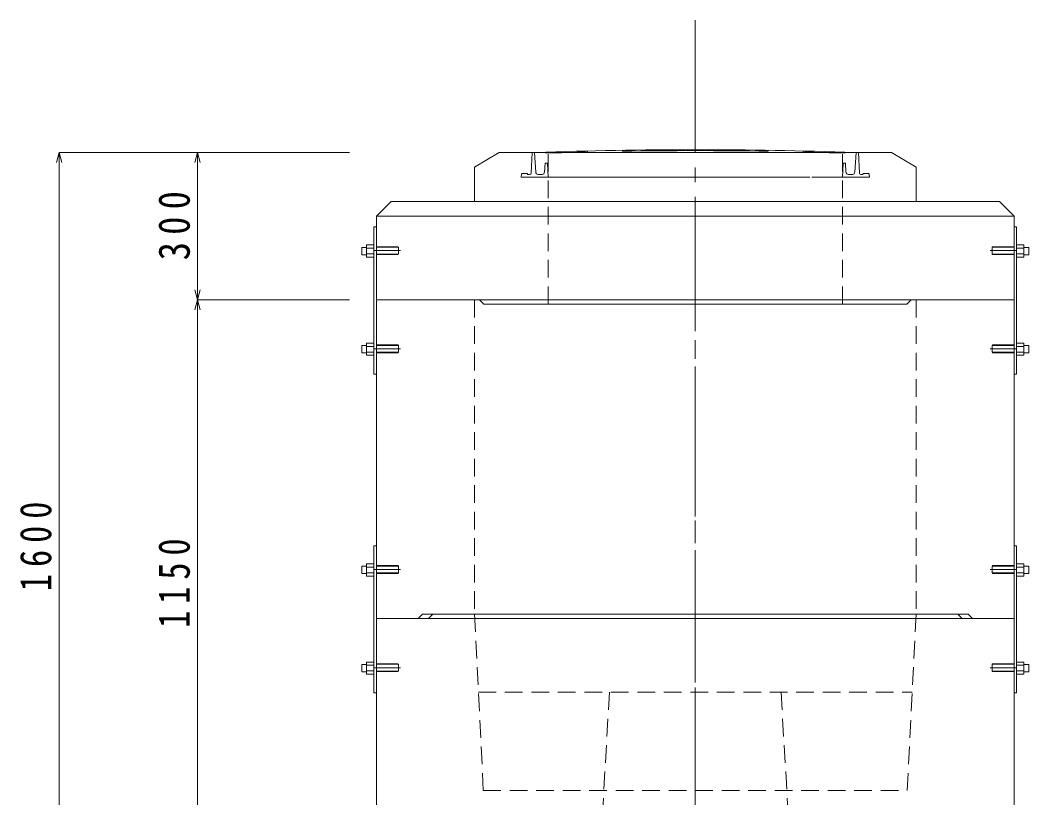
# Model space of a CAD drawing. Units: millimetres, scale not verified. Extents: x -5968 to 5968, y -4228 to 4228.
# Drawn here: x -1247 to 809, y -2035 to -450 of the extents above; entities that cross this region are included whole.
import ezdxf

# ---------------------------------------------------------------- set-up
doc = ezdxf.new("R2010")
doc.units = ezdxf.units.MM
doc.header["$LTSCALE"] = 30
doc.linetypes.add('CHAIN2', pattern=[12, 9, -1, 1, -1])
doc.linetypes.add('DASHED1', pattern=[1.8, 1.2, -0.6])
for name, color, linetype, lineweight in [('0-1_製品図', 4, 'Continuous', 9), ('0-2', 7, 'CHAIN2', 9), ('0-6_寸法', 4, 'Continuous', 9)]:
    doc.layers.add(name, color=color, linetype=linetype, lineweight=lineweight)
doc.styles.add('ＭＳ ゴシック', font='')
doc.styles.get('ＭＳ ゴシック').set_extended_font_data('MS Gothic')

msp = doc.modelspace()

# ---------------------------------------------------------------- linework, layer by layer
at = {"layer": '0-1_製品図'}
for p, q in [((-1167.71, -719.77), (-1173.15, -740.05)), ((-1167.71, -2319.77), (-1167.71, -719.77)), ((-1167.71, -719.77), (-1162.28, -740.05)), ((-1167.71, -719.77), (-885.48, -719.77)), ((-885.48, -719.77), (-890.92, -740.05)), ((-885.48, -1019.77), (-885.48, -719.77)), ((-885.48, -719.77), (-880.05, -740.05)), ((-885.48, -719.77), (-575.8, -719.77)), ((-476.07, -912.87), (-521.07, -912.87)), ((-476.07, -912.87), (-477.17, -911.77)), ((-476.07, -926.67), (-476.07, -912.87)), ((733.93, -912.87), (735.03, -911.77)), ((733.93, -912.87), (778.93, -912.87)), ((733.93, -926.67), (733.93, -912.87)), ((-521.07, -926.67), (-476.07, -926.67)), ((-477.17, -927.77), (-476.07, -926.67)), ((778.93, -926.67), (733.93, -926.67)), ((735.03, -927.77), (733.93, -926.67)), ((-885.48, -1019.77), (-890.92, -999.48)), ((-885.48, -1019.77), (-880.05, -999.48)), ((-885.48, -1019.77), (-890.92, -1040.05)), ((-885.48, -2169.77), (-885.48, -1019.77)), ((-885.48, -1019.77), (-880.05, -1040.05)), ((-885.48, -1019.77), (-575.8, -1019.77)), ((-476.07, -1112.87), (-521.07, -1112.87)), ((-521.07, -1126.67), (-476.07, -1126.67)), ((-476.07, -1112.87), (-477.17, -1111.77)), ((-477.17, -1127.77), (-476.07, -1126.67)), ((-476.07, -1126.67), (-476.07, -1112.87)), ((733.93, -1112.87), (735.03, -1111.77)), ((733.93, -1112.87), (778.93, -1112.87)), ((733.93, -1126.67), (733.93, -1112.87)), ((778.93, -1126.67), (733.93, -1126.67)), ((735.03, -1127.77), (733.93, -1126.67)), ((-476.07, -1562.87), (-477.17, -1561.77)), ((733.93, -1562.87), (735.03, -1561.77)), ((-476.07, -1562.87), (-521.07, -1562.87)), ((-521.07, -1576.67), (-476.07, -1576.67)), ((-477.17, -1577.77), (-476.07, -1576.67)), ((-476.07, -1576.67), (-476.07, -1562.87)), ((733.93, -1562.87), (778.93, -1562.87)), ((733.93, -1576.67), (733.93, -1562.87)), ((778.93, -1576.67), (733.93, -1576.67)), ((735.03, -1577.77), (733.93, -1576.67)), ((-476.07, -1762.87), (-521.07, -1762.87)), ((-476.07, -1762.87), (-477.17, -1761.77)), ((-476.07, -1776.67), (-476.07, -1762.87)), ((733.93, -1762.87), (735.03, -1761.77)), ((733.93, -1762.87), (778.93, -1762.87)), ((733.93, -1776.67), (733.93, -1762.87)), ((-521.07, -1776.67), (-476.07, -1776.67)), ((-477.17, -1777.77), (-476.07, -1776.67)), ((778.93, -1776.67), (733.93, -1776.67)), ((735.03, -1777.77), (733.93, -1776.67))]:
    msp.add_line(p, q, dxfattribs=at)
at = {"layer": '0-1_製品図', "color": 7, "linetype": 'DASHED1'}
for p, q in [((-171.07, -1028.77), (-171.07, -719.77)), ((428.93, -1028.77), (428.93, -719.77)), ((-521.07, -927.77), (-521.07, -911.77)), ((-521.07, -927.77), (-521.07, -911.77)), ((778.93, -927.77), (778.93, -911.77)), ((778.93, -927.77), (778.93, -911.77)), ((128.93, -993.89), (128.93, -1730.26)), ((-321.07, -1019.77), (-321.07, -1660.77)), ((578.93, -1019.77), (578.93, -1660.77)), ((-521.07, -1577.77), (-521.07, -1561.77)), ((-521.07, -1577.77), (-521.07, -1561.77)), ((778.93, -1577.77), (778.93, -1561.77)), ((778.93, -1577.77), (778.93, -1561.77)), ((-321.07, -1660.77), (-303.12, -2019.77)), ((578.93, -1660.77), (560.98, -2019.77)), ((-313.12, -1819.77), (570.98, -1819.77)), ((-46.07, -1819.77), (-66.07, -2169.77)), ((303.93, -1819.77), (323.93, -2169.77)), ((-303.12, -2019.77), (560.98, -2019.77))]:
    msp.add_line(p, q, dxfattribs=at)
at = {"layer": '0-1_製品図', "color": 3}
for p, q in [((-521.07, -849.77), (128.93, -849.77)), ((778.93, -849.77), (128.93, -849.77)), ((-521.07, -1019.77), (-521.07, -1669.77)), ((-311.07, -1019.77), (128.93, -1019.77)), ((568.93, -1019.77), (128.93, -1019.77)), ((778.93, -1019.77), (778.93, -1669.77)), ((128.93, -1028.77), (-302.07, -1028.77)), ((128.93, -1028.77), (559.93, -1028.77)), ((-521.07, -1669.77), (778.93, -1669.77)), ((-521.07, -1669.77), (-521.07, -2139.77)), ((-521.07, -1669.77), (778.93, -1669.77)), ((778.93, -1669.77), (778.93, -2139.77))]:
    msp.add_line(p, q, dxfattribs=at)
at = {"layer": '0-1_製品図', "color": 7}
for p, q in [((-526.05, -871.06), (-521.07, -871.06)), ((-526.05, -871.06), (-526.05, -1171.17)), ((-521.07, -1171.17), (-521.07, -871.06)), ((778.93, -1171.17), (778.93, -871.06)), ((783.9, -871.06), (778.93, -871.06)), ((783.9, -871.06), (783.9, -1171.17)), ((-550.92, -928.06), (-550.92, -913.14)), ((-550.92, -913.14), (-540.97, -913.14)), ((-540.97, -908.16), (-540.97, -933.03)), ((-540.97, -908.16), (-526.05, -908.16)), ((-526.05, -914.79), (-540.97, -914.79)), ((798.82, -908.16), (783.9, -908.16)), ((783.9, -914.79), (798.82, -914.79)), ((798.82, -908.16), (798.82, -933.03)), ((808.77, -913.14), (798.82, -913.14)), ((808.77, -928.06), (808.77, -913.14)), ((-550.92, -928.06), (-540.97, -928.06)), ((-526.05, -926.4), (-540.97, -926.4)), ((-540.97, -933.03), (-526.05, -933.03)), ((783.9, -926.4), (798.82, -926.4)), ((798.82, -933.03), (783.9, -933.03)), ((808.77, -928.06), (798.82, -928.06)), ((-540.97, -1108.16), (-540.97, -1133.03)), ((-540.97, -1108.16), (-526.05, -1108.16)), ((798.82, -1108.16), (783.9, -1108.16)), ((798.82, -1108.16), (798.82, -1133.03)), ((-550.92, -1128.06), (-550.92, -1113.14)), ((-550.92, -1113.14), (-540.97, -1113.14)), ((-550.92, -1128.06), (-540.97, -1128.06)), ((-526.05, -1114.79), (-540.97, -1114.79)), ((-526.05, -1126.4), (-540.97, -1126.4)), ((783.9, -1114.79), (798.82, -1114.79)), ((783.9, -1126.4), (798.82, -1126.4)), ((808.77, -1113.14), (798.82, -1113.14)), ((808.77, -1128.06), (798.82, -1128.06)), ((808.77, -1128.06), (808.77, -1113.14)), ((-540.97, -1133.03), (-526.05, -1133.03)), ((798.82, -1133.03), (783.9, -1133.03)), ((-526.05, -1171.17), (-521.07, -1171.17)), ((783.9, -1171.17), (778.93, -1171.17)), ((-526.05, -1521.06), (-521.07, -1521.06)), ((-526.05, -1521.06), (-526.05, -1821.17)), ((-521.07, -1821.17), (-521.07, -1521.06)), ((778.93, -1821.17), (778.93, -1521.06)), ((783.9, -1521.06), (778.93, -1521.06)), ((783.9, -1521.06), (783.9, -1821.17)), ((-540.97, -1558.16), (-540.97, -1583.03)), ((-540.97, -1558.16), (-526.05, -1558.16)), ((798.82, -1558.16), (783.9, -1558.16)), ((798.82, -1558.16), (798.82, -1583.03)), ((-550.92, -1578.06), (-550.92, -1563.14)), ((-550.92, -1563.14), (-540.97, -1563.14)), ((-550.92, -1578.06), (-540.97, -1578.06)), ((-526.05, -1564.79), (-540.97, -1564.79)), ((-526.05, -1576.4), (-540.97, -1576.4)), ((-540.97, -1583.03), (-526.05, -1583.03)), ((783.9, -1564.79), (798.82, -1564.79)), ((783.9, -1576.4), (798.82, -1576.4)), ((798.82, -1583.03), (783.9, -1583.03)), ((808.77, -1563.14), (798.82, -1563.14)), ((808.77, -1578.06), (798.82, -1578.06)), ((808.77, -1578.06), (808.77, -1563.14)), ((-427.07, -1660.77), (-436.07, -1669.77)), ((-427.07, -1660.77), (684.93, -1660.77)), ((-406.07, -1660.77), (-415.07, -1669.77)), ((-406.07, -1660.77), (663.93, -1660.77)), ((663.93, -1660.77), (672.93, -1669.77)), ((684.93, -1660.77), (693.93, -1669.77)), ((-550.92, -1778.06), (-550.92, -1763.14)), ((-550.92, -1763.14), (-540.97, -1763.14)), ((-540.97, -1758.16), (-540.97, -1783.03)), ((-540.97, -1758.16), (-526.05, -1758.16)), ((-526.05, -1764.79), (-540.97, -1764.79)), ((798.82, -1758.16), (783.9, -1758.16)), ((783.9, -1764.79), (798.82, -1764.79)), ((798.82, -1758.16), (798.82, -1783.03)), ((808.77, -1763.14), (798.82, -1763.14)), ((808.77, -1778.06), (808.77, -1763.14)), ((-550.92, -1778.06), (-540.97, -1778.06)), ((-526.05, -1776.4), (-540.97, -1776.4)), ((-540.97, -1783.03), (-526.05, -1783.03)), ((783.9, -1776.4), (798.82, -1776.4)), ((798.82, -1783.03), (783.9, -1783.03)), ((808.77, -1778.06), (798.82, -1778.06)), ((-526.05, -1821.17), (-521.07, -1821.17)), ((128.93, -1809.77), (128.93, -2179.77)), ((783.9, -1821.17), (778.93, -1821.17))]:
    msp.add_line(p, q, dxfattribs=at)
at = {"layer": '0-1_製品図', "linetype": 'CHAIN2'}
for p, q in [((-525.02, -919.77), (-472.13, -919.77)), ((782.87, -919.77), (729.98, -919.77)), ((-525.02, -1119.77), (-472.13, -1119.77)), ((782.87, -1119.77), (729.98, -1119.77)), ((-525.02, -1569.77), (-472.13, -1569.77)), ((782.87, -1569.77), (729.98, -1569.77)), ((-525.02, -1769.77), (-472.13, -1769.77)), ((782.87, -1769.77), (729.98, -1769.77))]:
    msp.add_line(p, q, dxfattribs=at)
at = {"layer": '0-1_製品図', "color": 3}
for points in [[(-521.07, -1019.77), (-521.07, -849.77), (-491.07, -819.77), (128.93, -819.77)], [(778.93, -1019.77), (778.93, -849.77), (748.93, -819.77), (128.93, -819.77)], [(-521.07, -1019.77), (778.93, -1019.77), (778.93, -1669.77)], [(-302.07, -1028.77), (-311.07, -1019.77), (-521.07, -1019.77)], [(559.93, -1028.77), (568.93, -1019.77), (778.93, -1019.77)]]:
    msp.add_lwpolyline(points, dxfattribs=at)
at = {"layer": '0-1_製品図'}
for points in [[(-477.17, -911.77), (-521.07, -911.77), (-521.07, -927.77), (-477.17, -927.77)], [(735.03, -911.77), (778.93, -911.77), (778.93, -927.77), (735.03, -927.77)], [(-477.17, -1111.77), (-521.07, -1111.77), (-521.07, -1127.77), (-477.17, -1127.77)], [(735.03, -1111.77), (778.93, -1111.77), (778.93, -1127.77), (735.03, -1127.77)], [(-477.17, -1561.77), (-521.07, -1561.77), (-521.07, -1577.77), (-477.17, -1577.77)], [(735.03, -1561.77), (778.93, -1561.77), (778.93, -1577.77), (735.03, -1577.77)], [(-477.17, -1761.77), (-521.07, -1761.77), (-521.07, -1777.77), (-477.17, -1777.77)], [(735.03, -1761.77), (778.93, -1761.77), (778.93, -1777.77), (735.03, -1777.77)]]:
    msp.add_lwpolyline(points, dxfattribs=at)
at = {"layer": '0-2'}
msp.add_line((128.93, -450), (128.93, -2424.88), dxfattribs=at)
at = {"layer": '0-6_寸法', "color": 3, "lineweight": 18}
for p, q in [((-176.57, -719.08), (-175.57, -721.05)), ((-176.57, -719.08), (-175.57, -721.05)), ((-90.06, -716.49), (-91.02, -718.59)), ((-90.06, -716.49), (-91.02, -718.59)), ((-20.08, -715.06), (-19.04, -717.11)), ((277.93, -715.06), (276.89, -717.11)), ((347.92, -716.49), (348.88, -718.59)), ((434.43, -719.08), (433.43, -721.05))]:
    msp.add_line(p, q, dxfattribs=at)
at = {"layer": '0-6_寸法', "color": 3}
for p, q in [((-271.07, -719.77), (-321.07, -749.77)), ((528.93, -719.77), (-271.07, -719.77)), ((528.93, -719.77), (578.93, -749.77)), ((-321.07, -819.77), (-321.07, -749.77)), ((578.93, -819.77), (578.93, -749.77))]:
    msp.add_line(p, q, dxfattribs=at)
at = {"layer": '0-6_寸法'}
for p, q in [((-196.39, -759.6), (-199.07, -719.77)), ((454.24, -759.6), (456.93, -719.77)), ((-178.27, -759.59), (-177.07, -741.27)), ((-172.57, -741.27), (-177.07, -741.27)), ((-171.07, -769.77), (-172.57, -741.27)), ((428.93, -769.77), (430.43, -741.27)), ((430.43, -741.27), (434.93, -741.27)), ((436.12, -759.59), (434.93, -741.27)), ((-225.2, -763.63), (-226.07, -769.77)), ((362.2, -769.77), (-226.07, -769.77)), ((-224.2, -762.77), (-214.07, -762.77)), ((-214.07, -762.77), (-212.07, -764.77)), ((-208.46, -764.77), (-212.07, -764.77)), ((-183.26, -764.27), (-191.4, -764.27)), ((366.39, -769.77), (483.93, -769.77)), ((441.11, -764.27), (449.25, -764.27)), ((466.32, -764.77), (469.93, -764.77)), ((471.93, -762.77), (469.93, -764.77)), ((482.06, -762.77), (471.93, -762.77)), ((483.05, -763.63), (483.93, -769.77))]:
    msp.add_line(p, q, dxfattribs=at)
for points in [[(-199.07, -719.77), (-203.59, -719.77), (-205.46, -761.9)], [(456.93, -719.77), (461.45, -719.77), (463.32, -761.9)]]:
    msp.add_lwpolyline(points, dxfattribs=at)
at = {"layer": '0-6_寸法', "color": 3, "lineweight": 18}
for radius, start, end in [(9000, 87.93054, 92.06946), (8998, 91.4007, 91.9393), (8998, 91.4007, 91.9393), (8998, 89.05777, 90.94223), (8998, 88.0607, 88.5993)]:
    msp.add_arc((128.93, -9713.9), radius, start, end, dxfattribs=at)
at = {"layer": '0-6_寸法'}
for centre, radius, start, end in [((-191.4, -759.27), 5, 183.8567, 270), ((-183.26, -759.27), 5, 270, 356.26851), ((441.11, -759.27), 5, 183.73149, 270), ((449.25, -759.27), 5, 270, 356.1433), ((-224.2, -763.77), 1, 90, 171.86945), ((-208.46, -761.77), 3, 270, 357.45486), ((466.32, -761.77), 3, 182.54514, 270), ((482.06, -763.77), 1, 8.13055, 90)]:
    msp.add_arc(centre, radius, start, end, dxfattribs=at)

# ---------------------------------------------------------------- texts
at = {"layer": '0-1_製品図', "color": 7, "char_height": 64.15, "attachment_point": 7, "rotation": 90, "style": 'ＭＳ ゴシック'}
for s, insert in [('\\T1.4;\\W0.85;300', (-900.48, -939.37)), ('\\T1.41;\\W0.8;1600', (-1182.71, -1613.79)), ('\\T1.41;\\W0.8;1150', (-900.48, -1688.79))]:
    msp.add_mtext(s, dxfattribs=dict(at, insert=insert))

doc.saveas('drawing.dxf')
